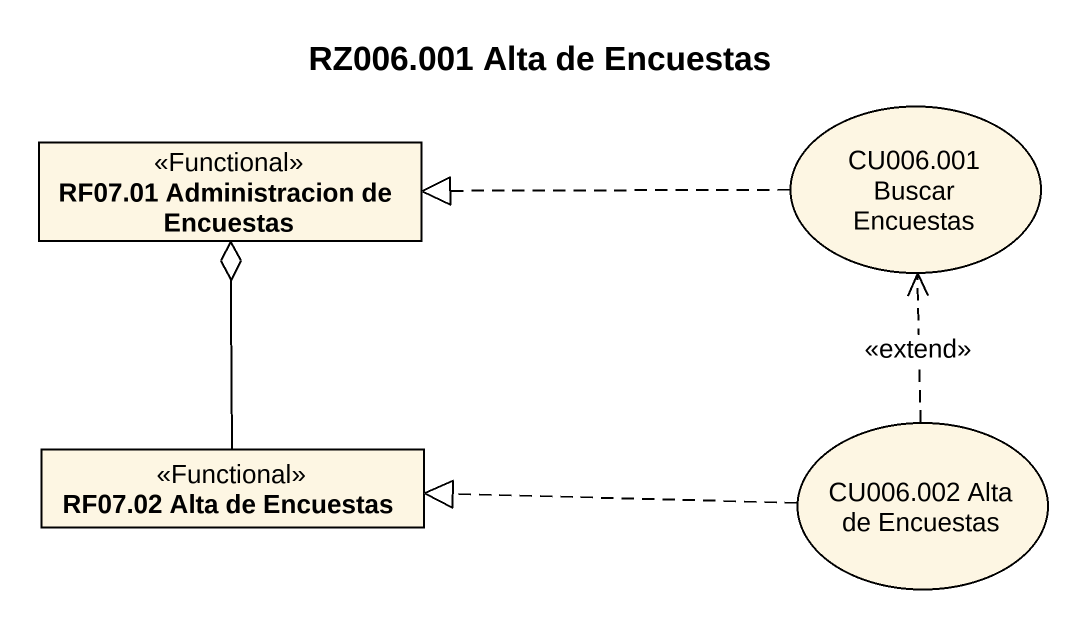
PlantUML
@startuml
title RZ006.001 Alta de Encuestas
allowmixing
hide circle
hide empty members
usecase "CU006.001 Buscar Encuestas" as CU006_001_Buscar_Encuestas
class "RF07.01 Administracion de Encuestas" as RF07_01_Administracion_de <<Functional>>
usecase "CU006.002 Alta de Encuestas" as CU006_002_Alta_de_Encuestas
class "RF07.02 Alta de Encuestas" as RF07_02_Alta_de_Encuestas <<Functional>>
CU006_001_Buscar_Encuestas .left.|> RF07_01_Administracion_de
CU006_002_Alta_de_Encuestas .up.> CU006_001_Buscar_Encuestas : <<extend>>
CU006_002_Alta_de_Encuestas .left.|> RF07_02_Alta_de_Encuestas
RF07_02_Alta_de_Encuestas -up-o RF07_01_Administracion_de
@enduml
